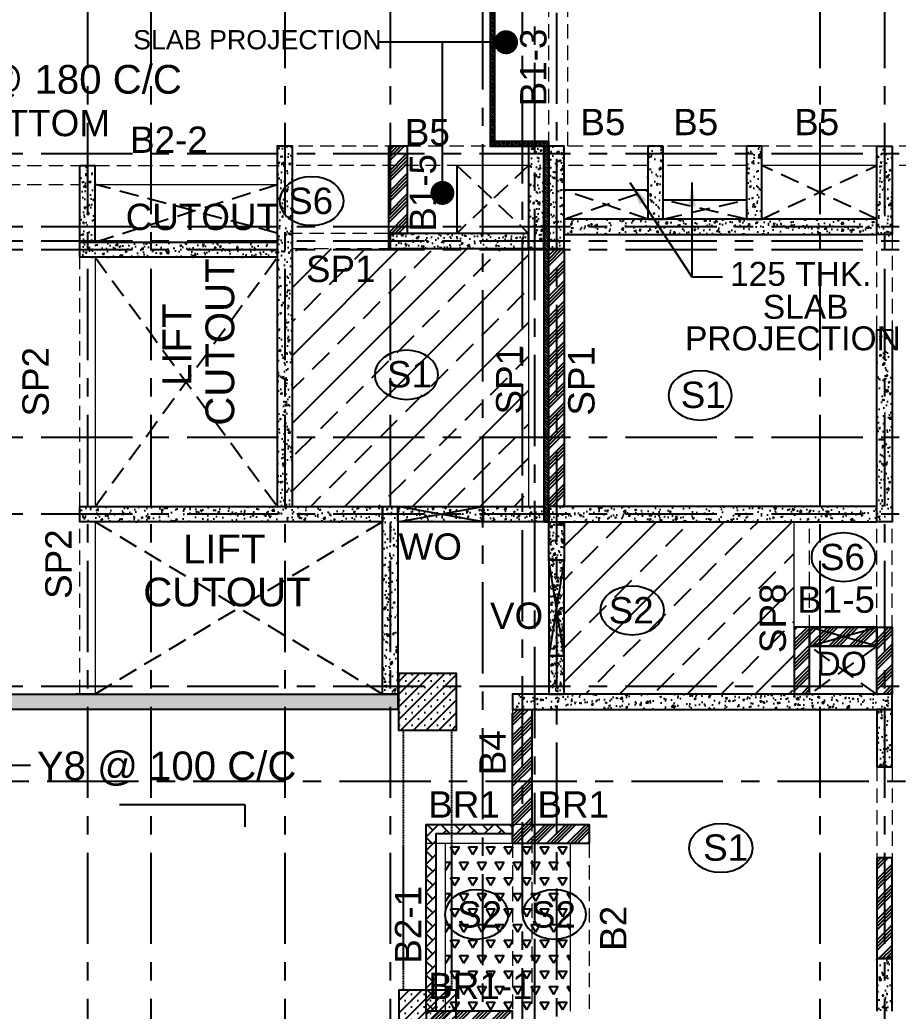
# Model space of a CAD drawing. Header units: inches. Extents: x 278200 to 407749, y -182622 to -96622.
# Drawn here: x 326184 to 335347, y -155884 to -145534 of the extents above; entities that cross this region are included whole.
import ezdxf

# ---------------------------------------------------------------- set-up
doc = ezdxf.new("R2010")
doc.units = ezdxf.units.IN
doc.header["$MEASUREMENT"] = 0
for name, pattern in [('CENTER', [50.8, 31.75, -6.35, 6.35, -6.35]), ('DASHED2', [9.525, 6.35, -3.175]), ('Hidden', [3, 2, -1])]:
    doc.linetypes.add(name, pattern=pattern)
for name, color, linetype in [('1', 8, 'Continuous'), ('160 R.C. WALL HAT', 8, 'Continuous'), ('160 R.C.WALL', 6, 'Continuous'), ('2', 5, 'Continuous'), ('4', 4, 'Continuous'), ('5', 2, 'Continuous'), ('AR-Column', 40, 'Continuous'), ('AR-Hidden', 251, 'DASHED2'), ('ARROW', 5, 'Continuous'), ('BAL. PARAPET WALL', 4, 'Continuous'), ('BEAM TEXT', 4, 'Continuous'), ('DIM', 251, 'Continuous'), ('DOP IN SHEAR WALL', 5, 'Continuous'), ('GRID', 8, 'CENTER'), ('NON S.WALL HATCH', 8, 'Continuous'), ('NON STRUC R.C.WALL', 6, 'Continuous'), ('NON.STRUC.R.C.WALLS', 1, 'Continuous'), ('PARAPET WALL', 4, 'Continuous'), ('SPANRAL BEAM', 3, 'Continuous'), ('SUNKEN', 8, 'Continuous'), ('TEXT-1', 3, 'Continuous')]:
    doc.layers.add(name, color=color, linetype=linetype)
for name, color, linetype, lineweight in [('BEAMS', 3, 'Continuous', 0), ('SLAB CIR', 1, 'Continuous', 25), ('SLAB REIN', 31, 'Continuous', 0), ('SLAB TXT', 3, 'Continuous', 0), ('text', 4, 'Continuous', 30)]:
    doc.layers.add(name, color=color, linetype=linetype, lineweight=lineweight)
doc.styles.add('T200', font='sanss___.ttf', dxfattribs={"height": 275})
doc.styles.add('T300', font='sanss___.ttf', dxfattribs={"height": 350})
doc.dimstyles.new('T 200', dxfattribs={"dimtxt": 275, "dimasz": 150, "dimexe": 1, "dimexo": 0, "dimgap": 50, "dimtad": 1, "dimdec": 0, "dimrnd": 5, "dimdsep": 46, "dimtxsty": 'T200', "dimblk": 'ARCHTICK', "dimcen": 2.5, "dimdle": 1, "dimclrd": 5, "dimclre": 253, "dimclrt": 1, "dimadec": 0, "dimazin": 0, "dimtfac": 1, "dimtdec": 0, "dimtmove": 2, "dimatfit": 3, "dimfxl": 0, "dimarcsym": 0})
doc.dimstyles.new('T 300', dxfattribs={"dimtxt": 275, "dimasz": 150, "dimexe": 1, "dimexo": 0, "dimgap": 50, "dimtad": 1, "dimdec": 0, "dimrnd": 5, "dimdsep": 46, "dimtxsty": 'T200', "dimblk": 'ARCHTICK', "dimcen": 2.5, "dimdle": 1, "dimclrd": 5, "dimclre": 253, "dimclrt": 4, "dimadec": 0, "dimazin": 0, "dimtfac": 1, "dimtdec": 0, "dimtmove": 2, "dimatfit": 3, "dimfxl": 0, "dimarcsym": 0})
pattern_1 = [(45, (2631098.34, -262874.72), (-106.066017, 106.066017), []), (45, (2631133.7, -262874.72), (-106.066017, 106.066017), []), (45, (2631169.05, -262874.72), (-106.066017, 106.066017), []), (45, (2631204.41, -262874.72), (-106.066017, 106.066017), [])]
pattern_2 = [(45, (2626358.34, -262274.72), (-106.066017, 106.066017), []), (45, (2626393.7, -262274.72), (-106.066017, 106.066017), []), (45, (2626429.05, -262274.72), (-106.066017, 106.066017), []), (45, (2626464.41, -262274.72), (-106.066017, 106.066017), [])]
pattern_3 = [(135, (369611.67, -21903.515), (13.2582521, 13.2582521), [])]
pattern_4 = [(50, (2502080.12, 83182.12), (179.315046, -15.688034), [18.75, -206.25]), (355, (2502080.12, 83182.12), (-34.687833, 188.048033), [15, -165]), (100.4514445, (2502095.07, 83180.82), (144.627212, 172.359998), [15.935048, -175.285528]), (46.1842, (2502080.12, 83232.12), (266.810333, -41.37982), [28.125, -309.375]), (96.635635, (2502102.36, 83228.67), (233.665486, 243.52965), [23.902586, -262.92844]), (351.184164, (2502080.12, 83232.12), (233.665486, 243.52965), [22.5, -247.5]), (21, (2502105.12, 83219.62), (149.226763, -100.654723), [18.75, -206.25]), (326, (2502105.12, 83219.62), (60.828833, 181.287511), [15, -165]), (71.451445, (2502117.56, 83211.23), (210.055594, 80.632788), [15.935047, -175.285528]), (37.5, (2502080.12, 83182.12), (3.0399638, 83.2234635), [0, -163, 0, -167.5, 0, -165.625]), (7.5, (2502080.12, 83182.12), (65.7673844, 98.602928), [0, -95.5, 0, -159.25, 0, -63.125]), (327.5, (2502024.37, 83182.12), (133.455609, -5.638718), [0, -62.5, 0, -195, 0, -258.75]), (317.5, (2501999.37, 83182.12), (145.7965423, 25.0262456), [0, -81.25, 0, -129.5, 0, -183.75])]
pattern_5 = [(50, (2464819.82, 90702.12), (179.315046, -15.688034), [18.75, -206.25]), (355, (2464819.82, 90702.12), (-34.687833, 188.048033), [15, -165]), (100.451444, (2464834.76, 90700.82), (144.627212, 172.359998), [15.935048, -175.285528]), (46.1842, (2464819.82, 90752.12), (266.810333, -41.37982), [28.125, -309.375]), (96.635635, (2464842.05, 90748.67), (233.665486, 243.52965), [23.902586, -262.92844]), (351.184164, (2464819.82, 90752.12), (233.665486, 243.52965), [22.5, -247.5]), (21, (2464844.82, 90739.62), (149.226763, -100.654723), [18.75, -206.25]), (326, (2464844.82, 90739.62), (60.828833, 181.287511), [15, -165]), (71.451445, (2464857.25, 90731.23), (210.055594, 80.632788), [15.935047, -175.285528]), (37.5, (2464819.816, 90702.12), (3.0399638, 83.2234635), [0, -163, 0, -167.5, 0, -165.625]), (7.5, (2464819.82, 90702.12), (65.7673844, 98.602928), [0, -95.5, 0, -159.25, 0, -63.125]), (327.5, (2464764.066, 90702.12), (133.455609, -5.638718), [0, -62.5, 0, -195, 0, -258.75]), (317.5, (2464739.07, 90702.12), (145.7965423, 25.0262456), [0, -81.25, 0, -129.5, 0, -183.75])]

# ---------------------------------------------------------------- blocks, each defined once
blk = doc.blocks.new('_ARCHTICK')
at = {"color": 0, "linetype": 'ByBlock', "const_width": 0.15}
blk.add_lwpolyline([(-0.5, -0.5), (0.5, 0.5)], dxfattribs=at)
blk = doc.blocks.new('A$C02A55DAE')
at = {"layer": 'NON S.WALL HATCH'}
h = blk.add_hatch(dxfattribs=at)
h.set_pattern_fill('SACNCR', color=256, scale=1000)
h.set_pattern_definition([(45, (1605, -8980), (-66.29126, 66.29126), []), (45, (1671.29, -8980), (-66.29126, 66.29126), [0, -93.75])])
h.paths.add_polyline_path([(44876, -11260), (45476, -11260), (45476, -11860), (44876, -11860)])
h = blk.add_hatch(dxfattribs=at)
h.set_pattern_fill('SACNCR', color=256, scale=1000)
h.set_pattern_definition([(45, (-132245.64, 75915.45), (-66.29126, 66.29126), []), (45, (-132179.35, 75915.45), (-66.29126, 66.29126), [0, -93.75])])
h.paths.add_polyline_path([(44876, -14570), (45476, -14570), (45476, -15170), (44876, -15170)])
at = {"layer": 'AR-Column', "color": 4, "elevation": -29}
for points in [[(44876, -11260), (45476, -11260), (45476, -11860), (44876, -11860)], [(44876, -15170), (45476, -15170), (45476, -14570), (44876, -14570)]]:
    blk.add_lwpolyline(points, close=True, dxfattribs=at)
at = {"layer": 'AR-Hidden', "ltscale": 0.009}
for p, q in [((44923, -11860, -29), (44923, -14570, -29)), ((45428, -11860, -29), (45428, -14570, -29))]:
    blk.add_line(p, q, dxfattribs=at)
blk = doc.blocks.new('A$C101253EB')
at = {"layer": '5', "linetype": 'Continuous', "ltscale": 0.01}
for p, q in [((-1440, -132), (-132, -132, -7)), ((-132, -132, -7), (-132, -368, -7))]:
    blk.add_line(p, q, dxfattribs=at)

msp = doc.modelspace()

# ---------------------------------------------------------------- hatches: boundary and pattern name
at = {"layer": '160 R.C. WALL HAT'}
h = msp.add_hatch(dxfattribs=at)
h.set_pattern_fill('AR-CONC', color=256, scale=25)
h.set_pattern_definition(pattern_5)
h.paths.add_polyline_path([(328869, -150613.7), (329029, -150613.7), (329029, -146853.7), (328869, -146853.7)])
h = msp.add_hatch(dxfattribs=at)
h.set_pattern_fill('AR-CONC', color=256, scale=25)
h.set_pattern_definition(pattern_5)
h.paths.add_polyline_path([(331492.1, -146853.7), (331652.1, -146853.7), (331652.1, -147923.2), (331492.1, -147923.2)])
h = msp.add_hatch(dxfattribs=at)
h.set_pattern_fill('AR-CONC', color=256, scale=25)
h.set_pattern_definition(pattern_5)
h.paths.add_polyline_path([(331702.1, -146853.7), (331862.1, -146853.7), (331862.1, -147923.2), (331702.1, -147923.2)])
h = msp.add_hatch(dxfattribs=at)
h.set_pattern_fill('AR-CONC', color=256, scale=25)
h.set_pattern_definition(pattern_5)
h.paths.add_polyline_path([(332734.2, -146853.7), (332894.2, -146853.7), (332894.2, -147613.7), (332734.2, -147613.7)])
h = msp.add_hatch(dxfattribs=at)
h.set_pattern_fill('AR-CONC', color=256, scale=25)
h.set_pattern_definition(pattern_5)
h.paths.add_polyline_path([(333926.3, -146853.7), (333766.3, -146853.7), (333766.3, -147613.7), (333926.3, -147613.7)])
h = msp.add_hatch(dxfattribs=at)
h.set_pattern_fill('AR-CONC', color=256, scale=25)
h.set_pattern_definition(pattern_5)
h.paths.add_polyline_path([(335284.3, -147793.7), (335124.3, -147793.7), (335124.3, -146853.7), (335284.3, -146853.7)])
h = msp.add_hatch(dxfattribs=at)
h.set_pattern_fill('AR-CONC', color=256, scale=25)
h.set_pattern_definition(pattern_5)
h.paths.add_polyline_path([(326809, -147053.7), (326969, -147053.7), (326969, -147853.7), (326809, -147853.7)])
h = msp.add_hatch(dxfattribs=at)
h.set_pattern_fill('AR-CONC', color=256, scale=25)
h.set_pattern_definition(pattern_5)
h.paths.add_polyline_path([(331902.1, -147613.7), (335104.3, -147613.7), (335104.3, -147773.7), (331902.1, -147773.7)])
h = msp.add_hatch(dxfattribs=at)
h.set_pattern_fill('AR-CONC', color=256, scale=25)
h.set_pattern_definition(pattern_5)
h.paths.add_polyline_path([(330029, -147763.2), (331492.1, -147763.5), (331492.1, -147923.2), (330029, -147923)])
h = msp.add_hatch(dxfattribs=at)
h.set_pattern_fill('AR-CONC', color=256, scale=25)
h.set_pattern_definition(pattern_5)
h.paths.add_polyline_path([(326809, -147853.7), (328869, -147853.7), (328869, -148013.7), (326809, -148013.7)])
h = msp.add_hatch(dxfattribs=at)
h.set_pattern_fill('AR-CONC', color=256, scale=25)
h.set_pattern_definition(pattern_5)
h.paths.add_polyline_path([(335284.3, -150773.7), (335124.3, -150773.7), (335124.3, -148773.7), (335284.3, -148773.7)])
h = msp.add_hatch(dxfattribs=at)
h.set_pattern_fill('AR-CONC', color=256, scale=25)
h.set_pattern_definition(pattern_5)
h.paths.add_polyline_path([(326809, -150613.7), (329969, -150613.7), (329969, -150773.7), (326809, -150773.7)])
h = msp.add_hatch(dxfattribs=at)
h.set_pattern_fill('AR-CONC', color=256, scale=25)
h.set_pattern_definition(pattern_5)
h.paths.add_polyline_path([(329969, -150613.7), (330129, -150613.7), (330129, -152573.7), (329969, -152573.7)])
h = msp.add_hatch(dxfattribs=at)
h.set_pattern_fill('AR-CONC', color=256, scale=25)
h.set_pattern_definition([(50, (280098.29, -21903.51), (179.31505, -15.68803), [18.75, -206.25]), (355, (280098.3, -21903.51), (-34.68783, 188.04803), [15, -165]), (100.45144, (280113.23, -21904.82), (144.62721, 172.36), [15.93505, -175.28553]), (46.1842, (280098.3, -21853.51), (266.81033, -41.37982), [28.125, -309.375]), (96.63564, (280120.53, -21856.96), (233.6655, 243.52965), [23.9026, -262.92844]), (351.18416, (280098.3, -21853.51), (233.6655, 243.52965), [22.5, -247.5]), (21, (280123.29, -21866.01), (149.22676, -100.65472), [18.75, -206.25]), (326, (280123.3, -21866.01), (60.82883, 181.2875), [15, -165]), (71.45144, (280135.73, -21874.4), (210.0556, 80.63279), [15.93505, -175.28553]), (37.5, (280098.29, -21903.515), (3.039964, 83.223463), [0, -163, 0, -167.5, 0, -165.625]), (7.5, (280098.29, -21903.515), (65.767384, 98.60293), [0, -95.5, 0, -159.25, 0, -63.125]), (327.5, (280042.54, -21903.515), (133.45561, -5.638718), [0, -62.5, 0, -195, 0, -258.75]), (317.5, (280017.54, -21903.51), (145.79654, 25.02625), [0, -81.25, 0, -129.5, 0, -183.75])])
h.paths.add_polyline_path([(331652.1, -150773.7), (330129, -150773.7), (330129, -150613.7), (331652.1, -150613.7)])
h = msp.add_hatch(dxfattribs=at)
h.set_pattern_fill('AR-CONC', color=256, scale=25)
h.set_pattern_definition(pattern_5)
h.paths.add_polyline_path([(335124.3, -150613.7), (331702.1, -150613.7), (331702.1, -150773.7), (335124.3, -150773.7)])
h = msp.add_hatch(dxfattribs=at)
h.set_pattern_fill('AR-CONC', color=256, scale=25)
h.set_pattern_definition(pattern_5)
h.paths.add_polyline_path([(331702.1, -150773.7), (331862.1, -150773.7), (331862.1, -152573.7), (331702.1, -152573.7)])
h = msp.add_hatch(dxfattribs=at)
h.set_pattern_fill('AR-CONC', color=256, scale=25)
h.set_pattern_definition(pattern_4)
h.paths.add_polyline_path([(331702.1, -150773.7), (331862.1, -150773.7), (331862.1, -152573.7), (331702.1, -152573.7)])
h = msp.add_hatch(dxfattribs=at)
h.set_pattern_fill('AR-CONC', color=256, scale=25)
h.set_pattern_definition(pattern_4)
h.paths.add_polyline_path([(323959.6, -152733.7), (323959.8, -152573.7), (321051, -152573.7), (321050.8, -152733.7)])
h.paths.add_polyline_path([(325961, -152573.7), (325961, -152733.7), (330129, -152733.7), (330129, -152573.7)])
h = msp.add_hatch(dxfattribs=at)
h.set_pattern_fill('AR-CONC', color=256, scale=25)
h.set_pattern_definition(pattern_5)
h.paths.add_polyline_path([(335284.3, -152733.7), (335284.3, -152573.7), (331324.3, -152573.7), (331324.3, -152733.7)])
h = msp.add_hatch(dxfattribs=at)
h.set_pattern_fill('AR-CONC', color=256, scale=25)
h.set_pattern_definition(pattern_5)
h.paths.add_polyline_path([(335284.3, -152733.7), (335124.3, -152733.7), (335124.3, -153333.7), (335284.3, -153333.7)])
h = msp.add_hatch(dxfattribs=at)
h.set_pattern_fill('AR-CONC', color=256, scale=25)
h.set_pattern_definition(pattern_5)
h.paths.add_polyline_path([(335124.3, -155313.7), (335284.3, -155313.7), (335284.3, -155883.7), (335124.3, -155883.7)])
at = {"layer": '2'}
h = msp.add_hatch(dxfattribs=at)
h.set_pattern_fill('ANSI31', color=1, scale=150, style=0)
h.set_pattern_definition(pattern_3)
h.paths.add_polyline_path([(331139.3, -140193.7), (331089.3, -140193.7), (331089.3, -146853.7), (331139.3, -146853.7)])
h = msp.add_hatch(dxfattribs=at)
h.set_pattern_fill('ANSI31', color=1, scale=150, style=0)
h.set_pattern_definition(pattern_3)
h.paths.add_polyline_path([(331139.3, -146853.7), (331702.3, -146853.7), (331702.3, -146803.7), (331139.3, -146803.7)])
h = msp.add_hatch(dxfattribs=at)
h.set_pattern_fill('ANSI31', color=1, scale=150, style=0)
h.set_pattern_definition(pattern_3)
h.paths.add_polyline_path([(331652.1, -150773.7), (331702.1, -150773.7), (331702.1, -146853.7), (331652.1, -146853.7)])
at = {"layer": 'BAL. PARAPET WALL'}
h = msp.add_hatch(dxfattribs=at)
h.set_pattern_fill('AR-HBONE', color=256, style=0)
h.set_pattern_definition([(45, (-1817082.6, 340637.64), (1e-14, 143.684098), [304.8, -101.6]), (135, (-1817010.76, 340709.48), (1e-14, 143.684098), [304.8, -101.6])])
h.paths.add_polyline_path([(330524.3, -155883.7), (330424.3, -155883.7), (330424.3, -153933.7), (331324.3, -153933.7), (331324.3, -154033.7), (330524.3, -154033.7)])
at = {"layer": 'NON STRUC R.C.WALL'}
h = msp.add_hatch(dxfattribs=at)
h.set_pattern_fill('ANSI34', color=1, scale=200)
h.set_pattern_definition(pattern_1)
h.paths.add_polyline_path([(330229, -146853.7), (330029, -146853.7), (330029, -147763.2), (330229, -147763.2)])
h = msp.add_hatch(dxfattribs=at)
h.set_pattern_fill('ANSI34', color=1, scale=200)
h.set_pattern_definition(pattern_1)
h.paths.add_polyline_path([(331862.1, -150613.7), (331702.1, -150613.7), (331702.1, -147923.2), (331862.1, -147923.2)])
h = msp.add_hatch(dxfattribs=at)
h.set_pattern_fill('ANSI34', color=1, scale=200)
h.set_pattern_definition(pattern_1)
h.paths.add_polyline_path([(334422.5, -151873.7), (334262.5, -151873.7), (334262.5, -152573.7), (334422.5, -152573.7)])
h = msp.add_hatch(dxfattribs=at)
h.set_pattern_fill('ANSI34', color=1, scale=200)
h.set_pattern_definition(pattern_1)
h.paths.add_polyline_path([(335124.3, -151873.7), (334422.5, -151873.7), (334422.5, -152073.7), (335124.3, -152073.7)])
h = msp.add_hatch(dxfattribs=at)
h.set_pattern_fill('ANSI34', color=1, scale=200)
h.set_pattern_definition(pattern_1)
h.paths.add_polyline_path([(335124.3, -151873.7), (335284.3, -151873.7), (335284.3, -152573.7), (335124.3, -152573.7)])
h = msp.add_hatch(dxfattribs=at)
h.set_pattern_fill('ANSI34', color=1, scale=200)
h.set_pattern_definition(pattern_2)
h.paths.add_polyline_path([(331524.3, -152733.7), (331324.3, -152733.7), (331324.3, -154133.7), (332124.3, -154133.7), (332124.3, -153933.7), (331524.3, -153933.7)])
h = msp.add_hatch(dxfattribs=at)
h.set_pattern_fill('ANSI34', color=1, scale=200)
h.set_pattern_definition(pattern_2)
h.paths.add_polyline_path([(335124.3, -154283.7), (335124.3, -155333.7), (335284.3, -155333.7), (335284.3, -154283.7)])
h = msp.add_hatch(dxfattribs=at)
h.set_pattern_fill('ANSI34', color=1, scale=200)
h.set_pattern_definition(pattern_2)
h.paths.add_polyline_path([(331324.3, -156043.7), (331324.3, -155883.7), (330424.3, -155883.7), (330424.3, -156043.7)])
at = {"layer": 'SUNKEN'}
h = msp.add_hatch(dxfattribs=at)
h.set_pattern_fill('ANSI33', color=256, scale=2000)
h.set_pattern_definition([(45, (290699.46, -21903.5), (-353.5534, 353.5534), []), (45, (291053, -21903.5), (-353.5534, 353.5534), [250, -125])])
h.paths.add_polyline_path([(329029, -147923.2), (329029, -150613.7), (331492.1, -150613.7), (331492.1, -147923.2)])
h = msp.add_hatch(dxfattribs=at)
h.set_pattern_fill('ANSI33', color=256, scale=2000)
h.set_pattern_definition([(45, (2645780.65, -291479.34), (-353.55339, 353.55339), []), (45, (2646134.2, -291479.34), (-353.55339, 353.55339), [250, -125])])
h.paths.add_polyline_path([(331862.1, -152573.7), (331862.1, -150813.7), (331862.1, -150773.7), (334262.5, -150773.7), (334262.5, -152573.7)])
h = msp.add_hatch(dxfattribs=at)
h.set_pattern_fill('TRIANG', color=256, scale=500)
h.set_pattern_definition([(60, (2581941.19, -367452.33), (-93.75, 162.379763), [93.75, -93.75]), (120, (2581941.19, -367452.33), (-187.5, 1e-07), [93.75, -93.75]), (0, (2581894.31, -367371.14), (93.75, 162.379763), [93.75, -93.75])])
h.paths.add_polyline_path([(330624.3, -154133.7), (331924.3, -154133.7), (331924.3, -155883.7), (330624.3, -155883.7)])

# ---------------------------------------------------------------- linework, layer by layer
at = {"layer": '1', "linetype": 'Hidden', "ltscale": 100}
for p, q in [((330742.4, -147053.7, 29.5), (331492.1, -147763.5, 29.5)), ((331492.1, -147053.7, 29.5), (330742.4, -147763.3, 29.5)), ((335124.3, -147613.7, 14.7), (333926.3, -147053.7, 14.7)), ((333926.3, -147613.7, 14.7), (335124.3, -147053.7, 14.7)), ((326969, -147853.7, 14.7), (328869, -147253.7, 14.7)), ((328869, -147762.1, 14.7), (326969, -147253.7, 14.7)), ((332734.2, -147613.7, 29.5), (331862.1, -147313.7, 29.5)), ((331862.1, -147613.7, 29.5), (332734.2, -147313.7, 29.5)), ((333766.3, -147613.7, 29.5), (332894.2, -147413.7, 29.5)), ((332894.2, -147613.7, 29.5), (333766.3, -147413.7, 29.5)), ((326969, -150613.7, 14.7), (328869, -148013.7, 14.7)), ((326969, -148013.7, 14.7), (328869, -150613.7, 14.7)), ((326969, -150773.7, 14.7), (329969, -152573.7, 14.7)), ((329969, -150773.7, 14.7), (326969, -152573.7, 14.7)), ((335124.3, -152573.7, 14.7), (334422.5, -152073.7, 14.7)), ((335124.3, -152073.7, 14.7), (334422.5, -152573.7, 14.7))]:
    msp.add_line(p, q, dxfattribs=at)
at = {"layer": '160 R.C.WALL'}
for p, q in [((326809, -147853.7, 14.7), (326809, -147053.7, 14.7)), ((326809, -147053.7, 14.7), (326969, -147053.7, 14.7)), ((326969, -147853.7, 14.7), (326969, -147053.7, 14.7)), ((335284.3, -148773.7, 14.7), (335124.3, -148773.7, 14.7)), ((326969, -152573.7, 14.7), (326769, -152573.7, 14.7))]:
    msp.add_line(p, q, dxfattribs=at)
for points, elevation in [([(328869, -150613.7), (329029, -150613.7), (329029, -146853.7), (328869, -146853.7)], 14.7), ([(331492.1, -147923.2), (331652.1, -147923.2), (331652.1, -146853.7), (331492.1, -146853.7)], 14.7), ([(331702.1, -147923.2), (331862.1, -147923.2), (331862.1, -146853.7), (331702.1, -146853.7)], 14.7), ([(332894.2, -146853.7), (332734.2, -146853.7), (332734.2, -147613.7), (332894.2, -147613.7)], 14.7), ([(333926.3, -146853.7), (333766.3, -146853.7), (333766.3, -147613.7), (333926.3, -147613.7)], 14.7), ([(335124.3, -147613.7), (331862.1, -147613.7), (331862.1, -147773.7), (335124.3, -147773.7)], 14.7), ([(331492.1, -147763.5), (330029, -147763.2), (330029, -147923), (331492.1, -147923.2)], 14.7), ([(326809, -147853.7), (328869, -147853.7), (328869, -148013.7), (326809, -148013.7)], 14.7), ([(326809, -150613.7), (329969, -150613.7), (329969, -150773.7), (326809, -150773.7)], 14.7), ([(329969, -150613.7), (330129, -150613.7), (330129, -152573.7), (329969, -152573.7)], 14.7), ([(331019, -150613.7), (331652.1, -150613.7), (331652.1, -150773.7), (331019, -150773.7)], 0), ([(335124.3, -150613.7), (331702.1, -150613.7), (331702.1, -150773.7), (335124.3, -150773.7)], 14.7), ([(331862.1, -151173.7), (331702.1, -151173.7), (331702.1, -150773.7), (331862.1, -150773.7)], 14.7), ([(331862.1, -152173.7), (331702.1, -152173.7), (331702.1, -152573.7), (331862.1, -152573.7)], 14.7), ([(335284.3, -152733.7), (335284.3, -152573.7), (331324.3, -152573.7), (331324.3, -152733.7)], 14.7), ([(335284.3, -152733.7), (335124.3, -152733.7), (335124.3, -153333.7), (335284.3, -153333.7)], 14.7)]:
    msp.add_lwpolyline(points, close=True, dxfattribs=dict(at, elevation=elevation))
at = {"layer": '160 R.C.WALL', "elevation": 14.7}
for points in [[(335124.3, -147773.7), (335124.3, -146853.7), (335284.3, -146853.7), (335284.3, -147773.7), (335124.3, -147773.7)], [(335284.3, -148773.7), (335284.3, -150773.7), (335124.3, -150773.7), (335124.3, -148773.7)], [(325960.7, -152573.7), (330129, -152573.7), (330129, -152733.7), (325960.7, -152733.7)], [(335284.3, -155883.7), (335284.3, -155333.7), (335124.3, -155333.7), (335124.3, -155883.7)]]:
    msp.add_lwpolyline(points, dxfattribs=at)
at = {"layer": '2', "color": 5}
for p, q in [((334422.5, -152073.7, 29.5), (335124.3, -151873.7, 29.5)), ((335124.3, -152073.7, 29.5), (334422.5, -151873.7, 29.5))]:
    msp.add_line(p, q, dxfattribs=at)
at = {"layer": '2', "color": 1, "elevation": 14.7}
for points in [[(331139.3, -140193.7), (331089.3, -140193.7), (331089.3, -146853.7), (331139.3, -146853.7)], [(331139.3, -146853.7), (331702.3, -146853.7), (331702.3, -146803.7), (331139.3, -146803.7)], [(331652.1, -150773.7), (331702.1, -150773.7), (331702.1, -146853.7), (331652.1, -146853.7)]]:
    msp.add_lwpolyline(points, close=True, dxfattribs=at)
at = {"layer": '2', "color": 5, "elevation": 29.5}
msp.add_lwpolyline([(334422.5, -151873.7), (335124.3, -151873.7), (335124.3, -152073.7), (334422.5, -152073.7)], close=True, dxfattribs=at)
at = {"layer": '4', "color": 4, "linetype": 'Continuous', "ltscale": 0.01}
msp.add_line((330742.4, -147053.7, 29.5), (330742.4, -147763.2, 29.5), dxfattribs=at)
at = {"layer": '4'}
for p, q in [((332734.2, -147313.7, 29.5), (331862.1, -147313.7, 29.5)), ((332894.2, -147413.7, 29.5), (333766.3, -147413.7, 29.5))]:
    msp.add_line(p, q, dxfattribs=at)
at = {"layer": 'BAL. PARAPET WALL', "elevation": 14.7}
msp.add_lwpolyline([(330524.3, -155883.7), (330424.3, -155883.7), (330424.3, -153933.7), (331324.3, -153933.7), (331324.3, -154033.7), (330524.3, -154033.7), (330524.3, -155883.7)], dxfattribs=at)
at = {"layer": 'BEAMS', "linetype": 'Hidden', "ltscale": 75}
for p, q in [((331702.3, -146853.7, 14.7), (331702.3, -145053.7, 14.7)), ((331902.3, -146853.7, 14.7), (331902.3, -145053.7, 14.7)), ((331492.1, -146853.7, 14.7), (329029, -146853.7, 14.7)), ((331492.1, -146853.7, 14.7), (329029, -146853.7, 14.7)), ((332734.2, -146853.7, 14.7), (331862.1, -146853.7, 14.7)), ((333766.3, -146853.7, 14.7), (332894.2, -146853.7, 14.7)), ((335124.3, -146853.7, 14.7), (333926.3, -146853.7, 14.7)), ((337084.3, -146853.7, 14.7), (335284.3, -146853.7, 14.7)), ((323111, -147053.7, 14.7), (326809, -147053.7, 14.7)), ((326969, -147053.7, 14.7), (328869, -147053.7, 14.7)), ((330792.4, -147053.7, 14.7), (329029, -147053.7, 14.7)), ((330029, -147053.7, 14.7), (330029, -147763.2, 14.7)), ((330229, -147053.7, 14.7), (330229, -147763.2, 14.7)), ((332734.2, -147053.7, 14.7), (331862.1, -147053.7, 14.7)), ((333766.3, -147053.7, 14.7), (332894.2, -147053.7, 14.7)), ((337084.3, -147053.7, 14.7), (335284.3, -147053.7, 14.7)), ((323111, -147253.7, 14.7), (326809, -147253.7, 14.7)), ((331652.1, -147923.2, 14.7), (331652.1, -150613.7, 14.7)), ((331702.1, -147923.2, 14.7), (331702.1, -150613.7, 14.7)), ((331862.1, -147923.2, 14.7), (331862.1, -150613.7, 14.7)), ((326809, -150613.7, 14.7), (326809, -148013.7, 14.7)), ((326809, -152573.7, 14.7), (326809, -150773.7, 14.7)), ((334422.5, -152573.7, 14.7), (334422.5, -150773.7, 14.7)), ((335124.3, -152573.7, 14.7), (335124.3, -150773.7, 14.7)), ((335284.3, -152573.7, 14.7), (335284.3, -150773.7, 14.7)), ((335124.3, -151873.7, 14.7), (334422.5, -151873.7, 14.7)), ((335124.3, -152073.7, 14.7), (334422.5, -152073.7, 14.7)), ((331524.3, -152733.7, 14.7), (331524.3, -155883.7, 14.7)), ((335124.3, -153333.7, 14.7), (335124.3, -155333.7, 14.7)), ((335284.3, -153333.7, 14.7), (335284.3, -155333.7, 14.7)), ((331324.3, -154133.7, 14.7), (331324.3, -155883.7, 14.7)), ((332124.3, -154133.7, 14.7), (332124.3, -155883.7, 14.7))]:
    msp.add_line(p, q, dxfattribs=at)
at = {"layer": 'BEAMS', "color": 4, "linetype": 'Continuous', "ltscale": 0.01}
for p, q in [((331492.1, -147053.7, 14.7), (330782.4, -147053.7, 14.7)), ((335124.3, -147053.7, 14.7), (333926.3, -147053.7, 14.7)), ((326969, -147253.7, 14.7), (328869, -147253.7, 14.7)), ((331492.1, -147923.2, 14.7), (331492.1, -150613.7, 14.7)), ((326969, -148013.7, 14.7), (326969, -150613.7, 14.7)), ((326969, -150773.7, 14.7), (326969, -152573.7, 14.7)), ((334262.5, -152573.7, 14.7), (334262.5, -150773.7, 14.7)), ((331324.3, -152733.7, 14.7), (331324.3, -154133.7, 14.7)), ((332124.3, -153933.7, 14.7), (330424.3, -153933.7, 14.7)), ((330424.3, -155883.7, 14.7), (330424.3, -153933.7, 14.7)), ((332124.3, -154133.7, 14.7), (330424.3, -154133.7, 14.7)), ((330624.3, -155883.7, 14.7), (330624.3, -154133.7, 14.7)), ((331924.3, -154133.7, 14.7), (331924.3, -155883.7, 14.7))]:
    msp.add_line(p, q, dxfattribs=at)
at = {"layer": 'BEAMS', "linetype": 'Hidden', "ltscale": 75, "elevation": 14.7}
msp.add_lwpolyline([(330029, -147763.2), (329029, -147763.5), (329029, -147923.2), (330029, -147923)], close=True, dxfattribs=at)
for points in [[(335124.3, -148773.7), (335124.3, -147773.7)], [(335284.3, -147773.7), (335284.3, -148773.7)]]:
    msp.add_lwpolyline(points, dxfattribs=at)
at = {"layer": 'DOP IN SHEAR WALL'}
for p, q in [((330129, -150773.7), (331019, -150613.7, 14.7)), ((331019, -150773.7, 14.7), (330129, -150613.7, 14.7)), ((331862.1, -152173.7, 14.7), (331702.1, -151173.7, 14.7)), ((331862.1, -151173.7, 14.7), (331702.1, -152173.7, 14.7))]:
    msp.add_line(p, q, dxfattribs=at)
at = {"layer": 'DOP IN SHEAR WALL', "elevation": 14.7}
for points in [[(330129, -150613.7), (331019, -150613.7), (331019, -150773.7), (330129, -150773.7)], [(331862.1, -151173.7), (331702.1, -151173.7), (331702.1, -152173.7), (331862.1, -152173.7)]]:
    msp.add_lwpolyline(points, close=True, dxfattribs=at)
at = {"layer": 'GRID', "ltscale": 30}
for p, q in [((331552.1, -133792.7, 29.5), (331552.1, -165454.1, 29.5)), ((331424.3, -134097.6, 14.7), (331424.3, -165454.1, 14.7)), ((326889, -134417.5, 14.7), (326889, -165454.1, 14.7)), ((327549.3, -134417.5, 14.7), (327549.3, -165454.1, 14.7)), ((328949, -134417.5, 14.7), (328949, -165454.1, 14.7)), ((330049, -134417.5, 14.7), (330049, -165454.1, 14.7)), ((334529.3, -134417.5, 14.7), (334529.3, -165454.1, 14.7)), ((335204.3, -134417.5, 14.7), (335204.3, -165454.1, 14.7)), ((331009.3, -134640.3, 14.7), (331009.3, -165454.1, 14.7)), ((331782.1, -134792.3, 14.7), (331782.1, -165454.1, 14.7)), ((366982.1, -146933.7, 14.7), (281288.5, -146933.7, 14.7)), ((366982.1, -147693.7, 14.7), (281183, -147693.7, 14.7)), ((366982.1, -147843.3, 14.7), (280098.3, -147843.3, 14.7)), ((366982.1, -147933.7, 14.7), (281098.8, -147933.7, 14.7)), ((366982.1, -149893.7, 14.7), (281010.3, -149893.7, 14.7)), ((366982.1, -150693.7, 14.7), (280837.7, -150693.7, 14.7)), ((366982.1, -152493.7, 14.7), (281034.8, -152493.7, 14.7)), ((367046.1, -153484.5, 14.7), (280691.7, -153484.5, 14.7))]:
    msp.add_line(p, q, dxfattribs=at)
at = {"layer": 'NON.STRUC.R.C.WALLS', "elevation": 14.7}
for points in [[(330229, -146853.7), (330029, -146853.7), (330029, -147763.2), (330229, -147763.2)], [(331862.1, -150613.7), (331702.1, -150613.7), (331702.1, -147923.2), (331862.1, -147923.2)], [(334422.5, -151873.7), (334262.5, -151873.7), (334262.5, -152573.7), (334422.5, -152573.7)], [(335124.3, -151873.7), (334422.5, -151873.7), (334422.5, -152073.7), (335124.3, -152073.7)], [(335124.3, -151873.7), (335284.3, -151873.7), (335284.3, -152573.7), (335124.3, -152573.7)], [(335124.3, -154283.7), (335124.3, -155333.7), (335284.3, -155333.7), (335284.3, -154283.7)], [(331324.3, -156043.7), (331324.3, -155883.7), (330424.3, -155883.7), (330424.3, -156043.7)]]:
    msp.add_lwpolyline(points, close=True, dxfattribs=at)
msp.add_lwpolyline([(331524.3, -152733.7), (331524.3, -153933.7), (332124.3, -153933.7), (332124.3, -154133.7), (331324.3, -154133.7), (331324.3, -152773.7)], dxfattribs=at)
at = {"layer": 'PARAPET WALL'}
msp.add_line((332124.3, -153933.7, 14.7), (332124.3, -154133.7, 14.7), dxfattribs=at)
at = {"layer": 'SLAB CIR'}
for centre, major_axis in [((329227.8, -147425.5), (-331, 0)), ((334776.1, -151143.9), (-331, 0)), ((332571.6, -151699.7), (-331, 0)), ((333497.1, -154180.5, -0.7), (331, 0)), ((333497.1, -154180.5, -0.7), (331, 0))]:
    msp.add_ellipse(centre, major_axis=major_axis, ratio=0.77685, dxfattribs=at)
at = {"layer": 'SLAB CIR', "extrusion": (0, 0, -1)}
for centre, major_axis in [((330216.6, -149240.6), (-331, 0)), ((333281.3, -149455.2), (-331, 0)), ((330949.4, -154873.1, -0.7), (331, 0)), ((331759.9, -154873.1, -0.7), (331, 0))]:
    msp.add_ellipse(centre, major_axis=major_axis, ratio=0.77685, dxfattribs=at)

# ---------------------------------------------------------------- block references
at = {"layer": '2', "color": 2}
msp.add_blockref('A$C101253EB', (328663.5, -153592.7, 6.9), dxfattribs=at)
at = {"layer": 'DIM', "color": 1}
msp.add_blockref('A$C02A55DAE', (285260.7, -141093.7, 29.5), dxfattribs=at)

# ---------------------------------------------------------------- texts
at = {"layer": 'BEAM TEXT', "style": 'T300'}
for s, p in [('B1-3', (331678.3, -146437.2)), ('B1-5', (330526.5, -147746.3)), ('B4', (331253.1, -153420.6)), ('B2-1', (330371.4, -155388.4)), ('B2', (332512.5, -155254.1))]:
    msp.add_text(s, height=275, rotation=90, dxfattribs=at).set_placement(p)
for s, p in [('B5', (332031.6, -146738.5)), ('B5', (333000, -146738.5)), ('B5', (334262.2, -146738.5)), ('B2-2', (327333.3, -146923.2)), ('B5', (330200, -146844.4)), ('B1-5', (334294.3, -151724.6)), ('BR1', (330444.3, -153863.5)), ('BR1', (331583.8, -153863.5)), ('BR1-1', (330444.3, -155758.2))]:
    msp.add_text(s, height=275, dxfattribs=at).set_placement(p)
at = {"layer": 'SLAB REIN', "color": 3, "style": 'T200'}
for s, p in [('Y10 @ 180 C/C', (324933, -146305.2)), ('Y8 @ 100 C/C', (326361.2, -153472.9))]:
    msp.add_text(s, height=300, dxfattribs=at).set_placement(p)
at = {"layer": 'SLAB REIN', "color": 30, "style": 'T200'}
msp.add_text('@ BOTTOM', height=275, dxfattribs=at).set_placement((324984, -146748.9))
at = {"layer": 'SLAB TXT', "style": 'T300'}
for s, p in [('S6', (328982.5, -147561.5)), ('S1', (330014, -149371.8)), ('S1', (333078.7, -149586.3)), ('S6', (334530.7, -151279.9)), ('S2', (332327.4, -151835.7)), ('S1', (333312.3, -154313.3)), ('S2', (330745.8, -155011.1)), ('S2', (331516.3, -155011.1))]:
    msp.add_text(s, height=275, dxfattribs=at).set_placement(p)
at = {"layer": 'SPANRAL BEAM', "style": 'T300'}
msp.add_text('SP1', height=275, dxfattribs=at).set_placement((329168.8, -148271.9))
for s, p in [('SP2', (326484.9, -149676)), ('SP1', (331426.9, -149654.2)), ('SP1', (332179.3, -149666.1)), ('SP2', (326724, -151579.7)), ('SP8', (334176.2, -152145.9))]:
    msp.add_text(s, height=275, rotation=90, dxfattribs=at).set_placement(p)
at = {"layer": 'text', "color": 30, "style": 'T300'}
for s, height, p in [('CUTOUT', 275, (327287.8, -147728.9)), ('125 THK.', 250, (333593.8, -148311.3, 0)), ('SLAB', 250, (333935.4, -148655.1, 0)), ('PROJECTION', 250, (333124, -148984.5, 0)), ('LIFT', 300, (327884.9, -151208.7)), ('CUTOUT', 300, (327471.2, -151657.9))]:
    msp.add_text(s, height=height, dxfattribs=at).set_placement(p)
for s, p in [('CUTOUT', (328420.3, -149771)), ('LIFT', (327971.1, -149357.3))]:
    msp.add_text(s, height=300, rotation=90, dxfattribs=at).set_placement(p)
at = {"layer": 'TEXT-1'}
for s, height, style, p in [('SLAB PROJECTION', 200, 'T200', (327366.1, -145841.9)), ('WO', 275, 'T300', (330135, -151171.3)), ('VO', 275, 'T300', (331088.9, -151892.3))]:
    msp.add_text(s, height=height, dxfattribs=dict(at, style=style)).set_placement(p)
at = {"layer": 'TEXT-1', "color": 4, "style": 'T300'}
msp.add_text('DO', height=250, dxfattribs=at).set_placement((334496.5, -152381.2, 14.7))

# ---------------------------------------------------------------- leaders
at = {"layer": 'ARROW'}
for points, dimstyle, override in [([(331256.1, -145768.3, 14.7), (329930.6, -145768.3, 14.7)], 'T 300', {"dimasz": 250, "dimgap": 50, "dimtad": 0, "dimldrblk": 'Dot'}), ([(330592.4, -147341.3, 14.7), (330593.3, -145768.3, 14.7)], 'T 300', {"dimasz": 250, "dimtad": 0, "dimldrblk": 'Dot'}), ([(332548.6, -147231.3, 14.7), (333196.3, -148216.7, 14.7), (333515.5, -148216.7, 14.7)], 'T 200', {"dimasz": 250, "dimgap": 50, "dimtad": 0, "dimarcsym": 2}), ([(333196.3, -147231.3, 14.7), (333196.3, -148216.7, 14.7), (333515.5, -148216.7, 14.7)], 'T 200', {"dimasz": 250, "dimgap": 50, "dimtad": 0, "dimarcsym": 2}), ([(325573.8, -152775.3, 14.7), (325889.5, -153314.6, 14.7), (326293.2, -153314.6, 14.7)], 'T 300', {"dimasz": 300, "dimtad": 0})]:
    msp.add_leader(points, dimstyle=dimstyle, override=override, dxfattribs=at)

doc.saveas('drawing.dxf')
